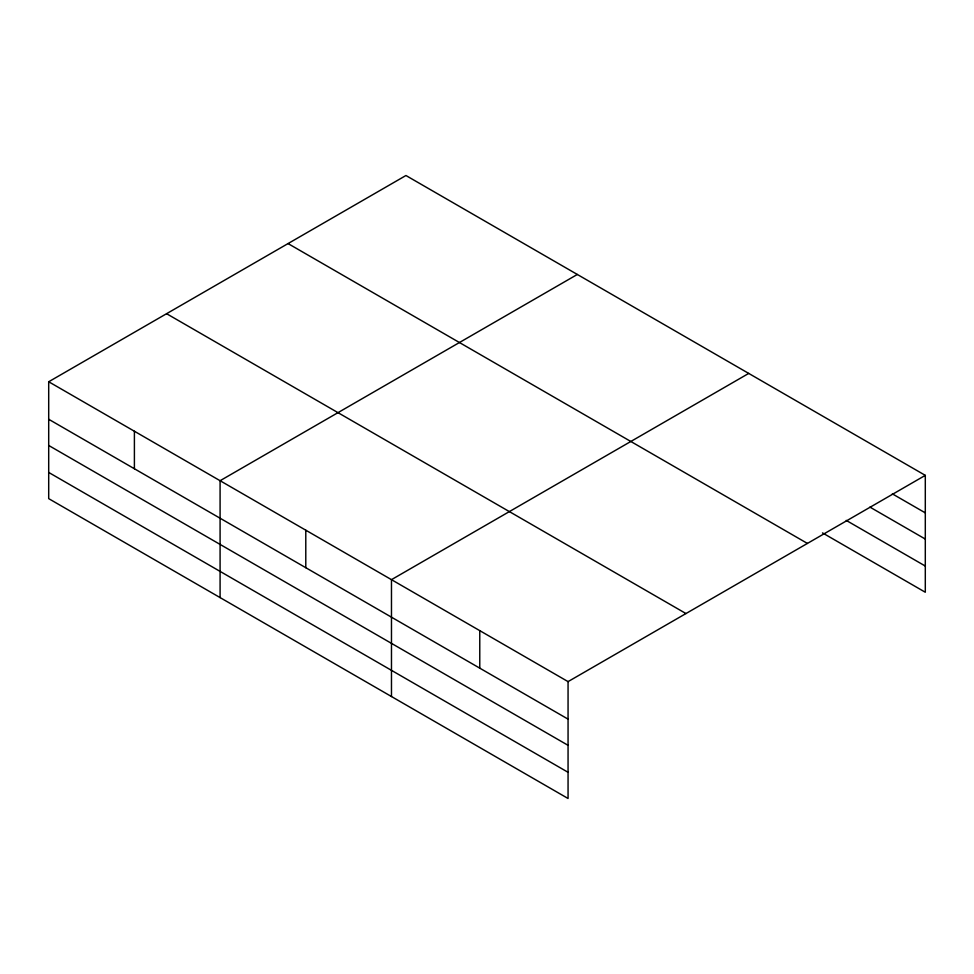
<?xml version="1.0" encoding="UTF-8"?>
<svg xmlns="http://www.w3.org/2000/svg" width="974" height="974" viewBox="0 0 974 974"><rect width="100%" height="100%" fill="white"/><g stroke="black" fill="none" stroke-linecap="round" stroke-linejoin="round"><path stroke-width="1.46" d="M48.7 381.759L568.061 681.617L568.061 798.485L48.7 498.639L48.7 381.759L405.939 175.515L925.3 475.361L925.3 592.241L822.506 532.9M577.326 274.461L220.087 480.718L220.087 597.586M748.714 373.419L391.475 579.664L391.475 696.532M568.061 681.617L925.3 475.361M892.354 493.855L925.3 512.872M869.952 507.113L925.3 539.06M846.236 520.396L925.3 566.052M288.048 243.573L807.409 543.431M166.591 313.701L685.952 613.547M48.7 419.27L568.061 719.129M48.7 445.459L568.061 745.317M48.7 472.439L568.061 772.297M479.768 630.641L479.768 668.152M305.787 530.185L305.787 567.696M134.4 431.238L134.4 468.75"/></g></svg>
